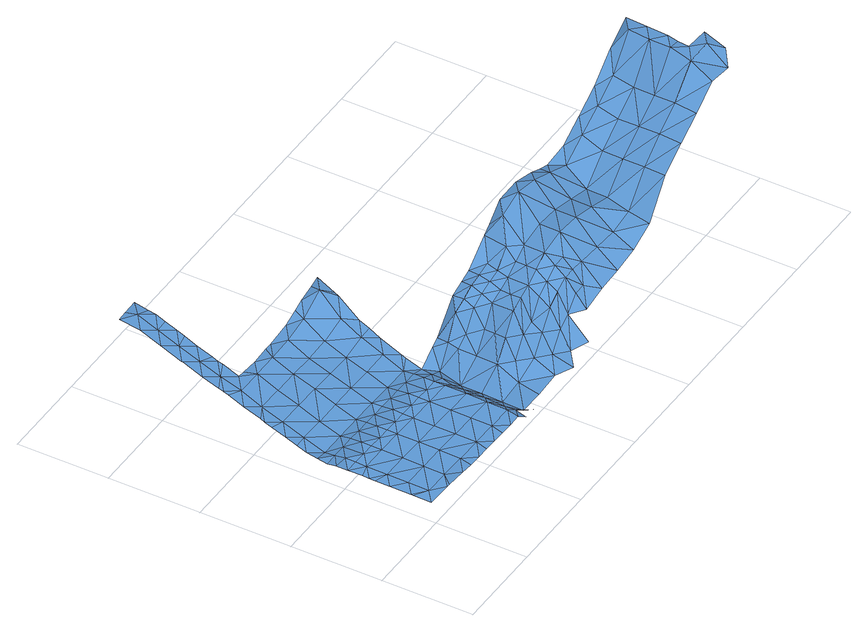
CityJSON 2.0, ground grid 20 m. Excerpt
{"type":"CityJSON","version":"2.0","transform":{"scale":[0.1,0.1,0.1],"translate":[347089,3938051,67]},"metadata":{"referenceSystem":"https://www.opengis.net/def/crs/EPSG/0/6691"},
"CityObjects":{
"waterbody1":{"type":"WaterBody","attributes":{"name":"8","class":"1140","function":"1","WaterBodyRiverFloodingRiskAttribute.description":"4","WaterBodyRiverFloodingRiskAttribute.rankOrg":"3","WaterBodyRiverFloodingRiskAttribute.adminType":"2","WaterBodyRiverFloodingRiskAttribute.scale":"L1"},"geometry":[{"type":"MultiSurface","lod":"1","boundaries":[[[0,1,2]],[[2,3,0]],[[3,2,4]],[[4,2,5]],[[2,6,5]],[[2,7,6]],[[6,7,8]],[[8,9,6]],[[9,8,10]],[[11,12,13]],[[14,15,16]],[[11,17,18]],[[3,19,20]],[[21,18,22]],[[23,3,20]],[[23,24,3]],[[24,25,3]],[[15,19,26]],[[23,27,28]],[[23,21,27]],[[20,21,23]],[[20,18,21]],[[15,18,20]],[[15,11,18]],[[14,11,15]],[[14,12,11]],[[12,14,29]],[[30,29,14]],[[31,32,16]],[[14,16,32]],[[31,16,33]],[[33,16,34]],[[16,26,34]],[[26,16,15]],[[28,24,23]],[[19,35,26]],[[4,35,19]],[[26,35,34]],[[34,35,36]],[[35,5,36]],[[5,37,36]],[[38,37,5]],[[9,39,6]],[[39,5,6]],[[5,35,4]],[[3,4,19]],[[25,0,3]],[[40,27,21]],[[41,40,21]],[[41,21,22]],[[18,42,22]],[[18,17,42]],[[11,13,17]],[[43,44,13]],[[12,43,13]],[[45,43,12]],[[1,7,2]],[[46,47,36]],[[36,47,48]],[[48,47,49]],[[49,50,48]],[[50,49,51]],[[52,34,53]],[[34,48,53]],[[50,53,48]],[[20,19,15]],[[38,5,39]],[[46,36,37]],[[36,48,34]],[[52,33,34]],[[30,14,32]],[[12,29,45]],[[22,54,41]],[[55,54,22]],[[56,57,42]],[[42,57,22]],[[17,56,42]],[[58,56,17]],[[44,59,13]],[[60,13,59]],[[13,60,61]],[[13,61,17]],[[58,17,61]],[[55,22,57]]]}]},
"waterbody2":{"type":"WaterBody","attributes":{"name":"8","class":"1140","function":"1","WaterBodyRiverFloodingRiskAttribute.description":"4","WaterBodyRiverFloodingRiskAttribute.rankOrg":"2","WaterBodyRiverFloodingRiskAttribute.adminType":"2","WaterBodyRiverFloodingRiskAttribute.scale":"L1"},"geometry":[{"type":"MultiSurface","lod":"1","boundaries":[[[62,29,63]],[[30,32,63]],[[32,31,64]],[[31,33,64]],[[65,33,52]],[[52,53,65]],[[29,62,66]],[[66,62,67]],[[45,66,43]],[[66,68,43]],[[68,69,43]],[[44,43,69]],[[69,68,70]],[[71,64,72]],[[64,33,72]],[[73,74,75]],[[33,65,72]],[[76,72,65]],[[73,77,74]],[[73,50,51]],[[50,73,75]],[[53,50,75]],[[75,78,53]],[[65,53,78]],[[29,30,63]],[[74,78,75]],[[65,78,76]],[[71,79,64]],[[64,79,32]],[[63,32,79]],[[80,63,79]],[[67,68,66]],[[45,29,66]],[[80,62,63]],[[59,44,69]],[[81,70,82]],[[70,81,69]],[[59,69,81]]]}]},
"waterbody3":{"type":"WaterBody","attributes":{"name":"8","class":"1140","function":"1","WaterBodyRiverFloodingRiskAttribute.description":"4","WaterBodyRiverFloodingRiskAttribute.rankOrg":"1","WaterBodyRiverFloodingRiskAttribute.adminType":"2","WaterBodyRiverFloodingRiskAttribute.scale":"L1"},"geometry":[{"type":"MultiSurface","lod":"1","boundaries":[[[83,84,85]],[[70,68,84]],[[86,87,88]],[[89,90,91]],[[92,91,93]],[[94,95,96]],[[97,98,99]],[[100,101,102]],[[103,101,104]],[[105,106,99]],[[107,108,103]],[[109,62,80]],[[80,79,109]],[[71,110,79]],[[71,72,110]],[[110,72,111]],[[72,76,111]],[[112,113,114]],[[115,116,117]],[[115,117,118]],[[111,115,118]],[[76,78,111]],[[117,116,107]],[[104,117,107]],[[119,117,104]],[[120,117,119]],[[104,93,119]],[[93,104,101]],[[93,101,92]],[[92,101,100]],[[93,90,119]],[[91,90,93]],[[121,119,90]],[[104,107,103]],[[122,107,123]],[[108,107,122]],[[116,123,107]],[[124,94,96]],[[125,96,95]],[[126,127,125]],[[67,85,68]],[[68,85,84]],[[62,109,85]],[[109,79,110]],[[111,118,110]],[[128,129,130]],[[118,117,120]],[[121,120,119]],[[128,130,131]],[[113,121,90]],[[132,131,133]],[[134,113,90]],[[135,124,96]],[[124,135,136]],[[89,134,90]],[[108,105,103]],[[99,103,105]],[[103,99,101]],[[101,99,102]],[[98,102,99]],[[97,99,106]],[[137,125,95]],[[137,126,125]],[[138,113,134]],[[113,138,114]],[[86,88,114]],[[88,112,114]],[[67,62,85]],[[112,132,113]],[[133,113,132]],[[133,121,113]],[[131,121,133]],[[130,121,131]],[[121,130,120]],[[130,118,120]],[[129,118,130]],[[129,110,118]],[[129,109,110]],[[129,128,109]],[[128,85,109]],[[128,83,85]],[[128,139,83]],[[139,128,131]],[[132,139,131]],[[140,139,141]],[[140,83,139]],[[142,83,140]],[[143,84,83]],[[144,84,143]],[[70,84,144]],[[88,87,145]],[[145,87,146]],[[145,146,147]],[[116,148,123]],[[148,116,149]],[[149,116,115]],[[149,115,111]],[[78,149,111]],[[74,149,78]],[[74,77,149]],[[150,148,149]],[[150,149,77]],[[82,70,144]],[[142,143,83]],[[151,132,152]],[[153,112,154]],[[154,88,155]],[[155,88,156]],[[156,88,145]],[[135,157,158]],[[127,159,125]],[[160,125,159]],[[160,96,125]],[[157,96,160]],[[135,96,157]],[[136,135,147]],[[147,135,145]],[[158,145,135]],[[161,145,158]],[[161,156,145]],[[154,112,88]],[[132,112,152]],[[152,112,153]],[[162,139,132]],[[162,141,139]],[[132,151,162]]]}]},
"waterbody4":{"type":"WaterBody","attributes":{"name":"8","class":"1140","function":"1","WaterBodyRiverFloodingRiskAttribute.description":"4","WaterBodyRiverFloodingRiskAttribute.rankOrg":"1","WaterBodyRiverFloodingRiskAttribute.adminType":"2","WaterBodyRiverFloodingRiskAttribute.scale":"L1"},"geometry":[{"type":"MultiSurface","lod":"1","boundaries":[[[9,163,39]],[[9,164,163]],[[163,165,39]],[[38,165,37]],[[38,39,165]],[[46,166,47]],[[166,37,165]],[[46,37,166]],[[163,167,165]],[[49,47,168]],[[47,166,168]],[[51,49,168]],[[51,169,73]],[[165,170,166]],[[169,51,168]],[[77,73,169]],[[170,168,166]],[[163,171,167]],[[168,172,169]],[[77,169,173]],[[165,167,170]],[[174,173,169]],[[168,175,172]],[[174,169,172]],[[175,168,170]],[[173,174,176]],[[167,171,177]],[[170,167,178]],[[179,172,175]],[[180,175,170]],[[181,180,170]],[[170,178,181]],[[178,167,182]],[[183,179,175]],[[167,177,182]],[[175,180,183]],[[184,178,182]],[[185,186,177]],[[179,183,187]],[[182,177,186]],[[188,184,182]],[[182,186,188]],[[189,184,188]],[[186,185,190]],[[191,186,190]],[[190,192,191]],[[193,192,190]],[[194,195,196]],[[195,197,196]],[[198,196,197]],[[199,192,200]],[[195,201,197]],[[202,198,197]],[[203,204,205]],[[206,199,200]],[[203,207,208]],[[203,205,207]],[[202,197,201]],[[209,206,200]],[[210,211,201]],[[211,208,207]],[[210,208,211]],[[205,212,207]],[[201,213,202]],[[213,201,211]],[[209,214,206]],[[215,211,207]],[[202,213,216]],[[217,207,212]],[[218,206,214]],[[212,218,214]],[[217,215,207]],[[219,213,211]],[[220,216,213]],[[217,212,214]],[[215,219,211]],[[209,221,214]],[[219,220,213]],[[214,222,217]],[[223,215,217]],[[214,221,222]],[[219,224,220]],[[217,222,225]],[[223,217,225]],[[219,215,223]],[[221,226,222]],[[219,227,224]],[[222,228,225]],[[227,219,223]],[[226,228,222]],[[229,223,225]],[[227,230,224]],[[231,225,228]],[[232,228,226]],[[229,225,231]],[[227,223,229]],[[227,233,230]],[[227,229,233]],[[231,228,234]],[[234,228,232]],[[230,233,235]],[[236,231,234]],[[229,237,233]],[[229,231,237]],[[237,231,236]],[[232,238,234]],[[235,233,239]],[[237,240,233]],[[234,241,236]],[[238,241,234]],[[239,233,240]],[[236,242,237]],[[243,239,240]],[[237,244,240]],[[236,241,242]],[[238,245,241]],[[237,242,244]],[[241,246,242]],[[245,246,241]],[[243,240,247]],[[240,244,247]],[[244,242,248]],[[244,249,247]],[[242,246,248]],[[243,247,250]],[[245,251,246]],[[244,248,249]],[[247,252,250]],[[246,253,248]],[[251,253,246]],[[247,249,252]],[[248,254,249]],[[248,253,255]],[[250,252,256]],[[257,253,251]],[[252,249,254]],[[248,255,254]],[[258,256,252]],[[259,255,253]],[[257,259,253]],[[252,254,258]],[[259,260,255]],[[255,261,254]],[[258,262,256]],[[260,261,255]],[[261,258,254]],[[263,259,257]],[[258,264,262]],[[260,259,265]],[[258,261,264]],[[265,266,260]],[[266,267,260]],[[260,267,261]],[[265,259,268]],[[259,263,268]],[[267,269,261]],[[261,269,264]],[[270,268,263]],[[262,264,271]],[[272,265,268]],[[264,269,271]],[[272,268,270]]]}]},
"waterbody5":{"type":"WaterBody","attributes":{"name":"8","class":"1140","function":"1","WaterBodyRiverFloodingRiskAttribute.description":"4","WaterBodyRiverFloodingRiskAttribute.rankOrg":"4","WaterBodyRiverFloodingRiskAttribute.adminType":"2","WaterBodyRiverFloodingRiskAttribute.scale":"L1"},"geometry":[{"type":"MultiSurface","lod":"1","boundaries":[[[273,176,274]],[[174,274,176]],[[174,179,274]],[[174,172,179]],[[275,273,274]],[[275,274,187]],[[179,187,274]]]}]},
"waterbody6":{"type":"WaterBody","attributes":{"name":"8","class":"1140","function":"1","WaterBodyRiverFloodingRiskAttribute.description":"4","WaterBodyRiverFloodingRiskAttribute.rankOrg":"4","WaterBodyRiverFloodingRiskAttribute.adminType":"2","WaterBodyRiverFloodingRiskAttribute.scale":"L1"},"geometry":[{"type":"MultiSurface","lod":"1","boundaries":[[[276,277,278]],[[279,277,276]],[[181,178,184]],[[181,184,276]],[[276,180,181]],[[183,278,187]],[[280,187,278]],[[280,281,194]],[[281,280,278]],[[180,278,183]],[[279,184,189]],[[279,276,184]],[[278,277,281]],[[180,276,278]]]}]},
"waterbody7":{"type":"WaterBody","attributes":{"name":"8","class":"1140","function":"1","WaterBodyRiverFloodingRiskAttribute.description":"4","WaterBodyRiverFloodingRiskAttribute.rankOrg":"3","WaterBodyRiverFloodingRiskAttribute.adminType":"2","WaterBodyRiverFloodingRiskAttribute.scale":"L1"},"geometry":[{"type":"MultiSurface","lod":"1","boundaries":[[[282,196,198]],[[196,282,283]],[[282,273,283]],[[275,283,273]],[[280,283,275]],[[187,280,275]],[[194,196,283]],[[280,194,283]]]}]},
"waterbody8":{"type":"WaterBody","attributes":{"name":"8","class":"1140","function":"1","WaterBodyRiverFloodingRiskAttribute.description":"4","WaterBodyRiverFloodingRiskAttribute.rankOrg":"4","WaterBodyRiverFloodingRiskAttribute.adminType":"2","WaterBodyRiverFloodingRiskAttribute.scale":"L1"},"geometry":[{"type":"MultiSurface","lod":"1","boundaries":[[[284,204,285]],[[286,204,284]],[[285,189,284]],[[192,286,191]],[[188,284,189]],[[284,188,191]],[[188,186,191]],[[191,286,284]]]}]},
"waterbody9":{"type":"WaterBody","attributes":{"name":"8","class":"1140","function":"1","WaterBodyRiverFloodingRiskAttribute.description":"4","WaterBodyRiverFloodingRiskAttribute.rankOrg":"3","WaterBodyRiverFloodingRiskAttribute.adminType":"2","WaterBodyRiverFloodingRiskAttribute.scale":"L1"},"geometry":[{"type":"MultiSurface","lod":"1","boundaries":[[[285,204,287]],[[277,287,288]],[[287,208,288]],[[210,288,208]],[[279,287,277]],[[285,287,189]],[[279,189,287]],[[281,288,194]],[[195,194,288]],[[210,201,195]],[[204,203,287]],[[203,208,287]],[[210,195,288]],[[277,288,281]]]}]},
"waterbody10":{"type":"WaterBody","attributes":{"name":"8","class":"1140","function":"1","WaterBodyRiverFloodingRiskAttribute.description":"4","WaterBodyRiverFloodingRiskAttribute.rankOrg":"2","WaterBodyRiverFloodingRiskAttribute.adminType":"2","WaterBodyRiverFloodingRiskAttribute.scale":"L1"},"geometry":[{"type":"MultiSurface","lod":"1","boundaries":[[[212,205,218]],[[204,286,289]],[[286,192,289]],[[199,289,192]],[[199,206,289]],[[205,204,289]],[[205,289,218]],[[206,218,289]]]}]}
},
"vertices":[
[233,9,35],[261,9,35],[261,32,42],[205,33,42],[262,78,42],[319,77,42],[318,31,42],[289,8,35],[318,8,35],[346,30,22],[346,7,15],[93,127,42],[94,174,42],[37,174,42],[150,173,42],[150,126,42],[207,172,42],[36,128,42],[92,81,42],[206,79,42],[149,80,42],[91,35,42],[35,36,42],[148,34,42],[176,10,35],[204,10,35],[206,125,42],[119,11,39],[148,11,35],[123,196,42],[151,196,42],[207,195,42],[179,195,42],[236,194,42],[264,171,42],[263,124,42],[320,123,42],[348,100,22],[347,77,22],[347,54,21],[70,12,42],[63,12,42],[36,82,42],[66,197,42],[38,198,42],[94,197,42],[348,123,23],[348,146,23],[320,170,42],[349,169,23],[321,193,42],[349,192,30],[264,194,42],[292,193,42],[6,13,42],[7,54,42],[8,106,42],[7,59,42],[8,137,42],[9,198,42],[9,167,42],[8,152,42],
[123,242,40],[151,219,42],[208,218,42],[265,217,42],[95,220,42],[95,243,40],[67,243,39],[38,221,42],[38,244,39],[208,241,40],[237,240,40],[349,215,30],[322,239,40],[321,216,42],[265,240,40],[350,238,32],[293,239,40],[180,241,40],[152,242,40],[10,225,40],[10,244,38],
[40,313,53],[39,267,36],[95,266,37],[71,511,127],[71,521,130],[43,498,122],[169,473,111],[155,450,110],[184,472,112],[241,472,119],[212,449,113],[73,638,177],[74,659,185],[45,637,176],[354,470,157],[332,470,151],[325,447,157],[274,471,132],[268,448,125],[297,471,141],[324,401,107],[268,402,91],[353,423,132],[353,432,137],[324,355,80],[352,377,94],[152,265,38],[209,264,39],[265,263,37],[42,452,108],[99,451,109],[71,474,113],[266,309,55],[323,308,59],[267,355,71],[209,310,56],[211,403,88],[210,356,72],[154,404,89],[352,354,82],[351,331,69],[73,613,167],[46,683,194],[75,706,194],[42,706,193],[96,312,53],[153,311,55],[154,357,72],[97,358,72],[41,406,87],[98,405,88],[127,473,109],[44,590,158],[73,595,160],[74,675,188],[88,474,112],[40,359,71],[12,337,63],[12,367,74],[11,312,54],[11,291,45],[10,266,42],[44,544,139],[72,533,135],[72,567,148],[351,285,48],[322,262,38],[350,274,45],[13,393,84],[13,429,98],[14,464,111],[14,475,115],[14,485,119],[15,522,131],[16,614,168],[16,568,149],[18,706,192],[17,660,186],[16,565,148],[12,383,80],
[375,30,1],[374,7,14],[375,76,2],[376,122,3],[432,75,11],[377,169,3],[378,215,17],[433,121,35],[431,29,1],[406,191,62],[389,238,58],[406,214,69],[434,168,35],[407,238,69],[488,28,8],[461,98,33],[434,191,78],[462,144,80],[461,121,80],[489,74,31],[462,167,80],[489,97,78],[516,4,18],[517,51,29],[462,190,123],[517,74,73],[517,97,89],[545,27,28],[545,50,71],[573,50,88],[572,4,41],[519,189,148],[547,189,155],[519,212,155],[548,212,162],[520,236,155],[602,49,119],[601,26,90],[576,188,194],[576,235,201],[574,119,168],[574,96,148],[602,95,168],[630,49,119],[603,119,188],[575,142,168],[658,25,102],[575,165,168],[604,165,188],[631,95,168],[604,211,241],[659,71,148],[660,164,200],[594,234,216],[659,118,200],[630,72,148],[661,210,258],[633,234,249],[714,24,107],[715,70,145],[717,163,196],[690,233,253],[716,117,196],[771,23,118],[718,209,248],[772,69,142],[773,162,182],[746,232,237],[773,116,182],[828,22,142],[774,208,227],[829,68,152],[775,231,226],[829,115,167],[830,161,167],[884,21,220],[803,231,216],[831,207,205],[885,67,222],[886,114,221],[860,230,222],[887,160,221],[941,20,259],[942,67,262],[888,206,240],[943,113,260],[943,159,260],[916,229,256],[998,19,293],[944,205,272],[998,66,299],[1000,158,297],[999,112,297],[973,228,289],[1054,18,332],[1001,204,306],[1055,65,362],[1056,111,374],[1057,157,374],[1030,227,342],[1111,17,325],[1057,203,379],[1084,87,367],[1084,111,370],[1085,133,374],[1112,64,364],[1085,180,377],[1140,40,344],[1086,226,379],[1140,86,364],
[463,237,134],[434,214,121],[463,213,135],
[489,120,126],[518,143,137],[490,167,126],[518,120,137],[491,190,137],[519,166,137],
[495,236,146],[491,213,148],
[545,73,115],[546,96,131],[574,73,132],
[546,120,148],[547,166,148],
[602,72,148]
]}
